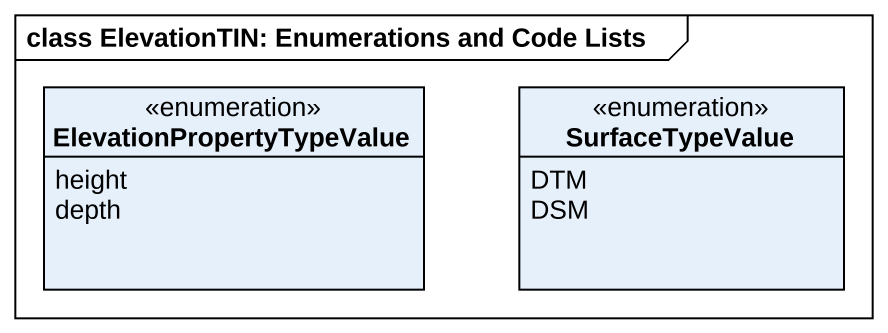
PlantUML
@startuml
mainframe class ElevationTIN: Enumerations and Code Lists
hide circle
hide empty members
enum ElevationPropertyTypeValue {
  height
  depth
}
enum SurfaceTypeValue {
  DTM
  DSM
}
@enduml
